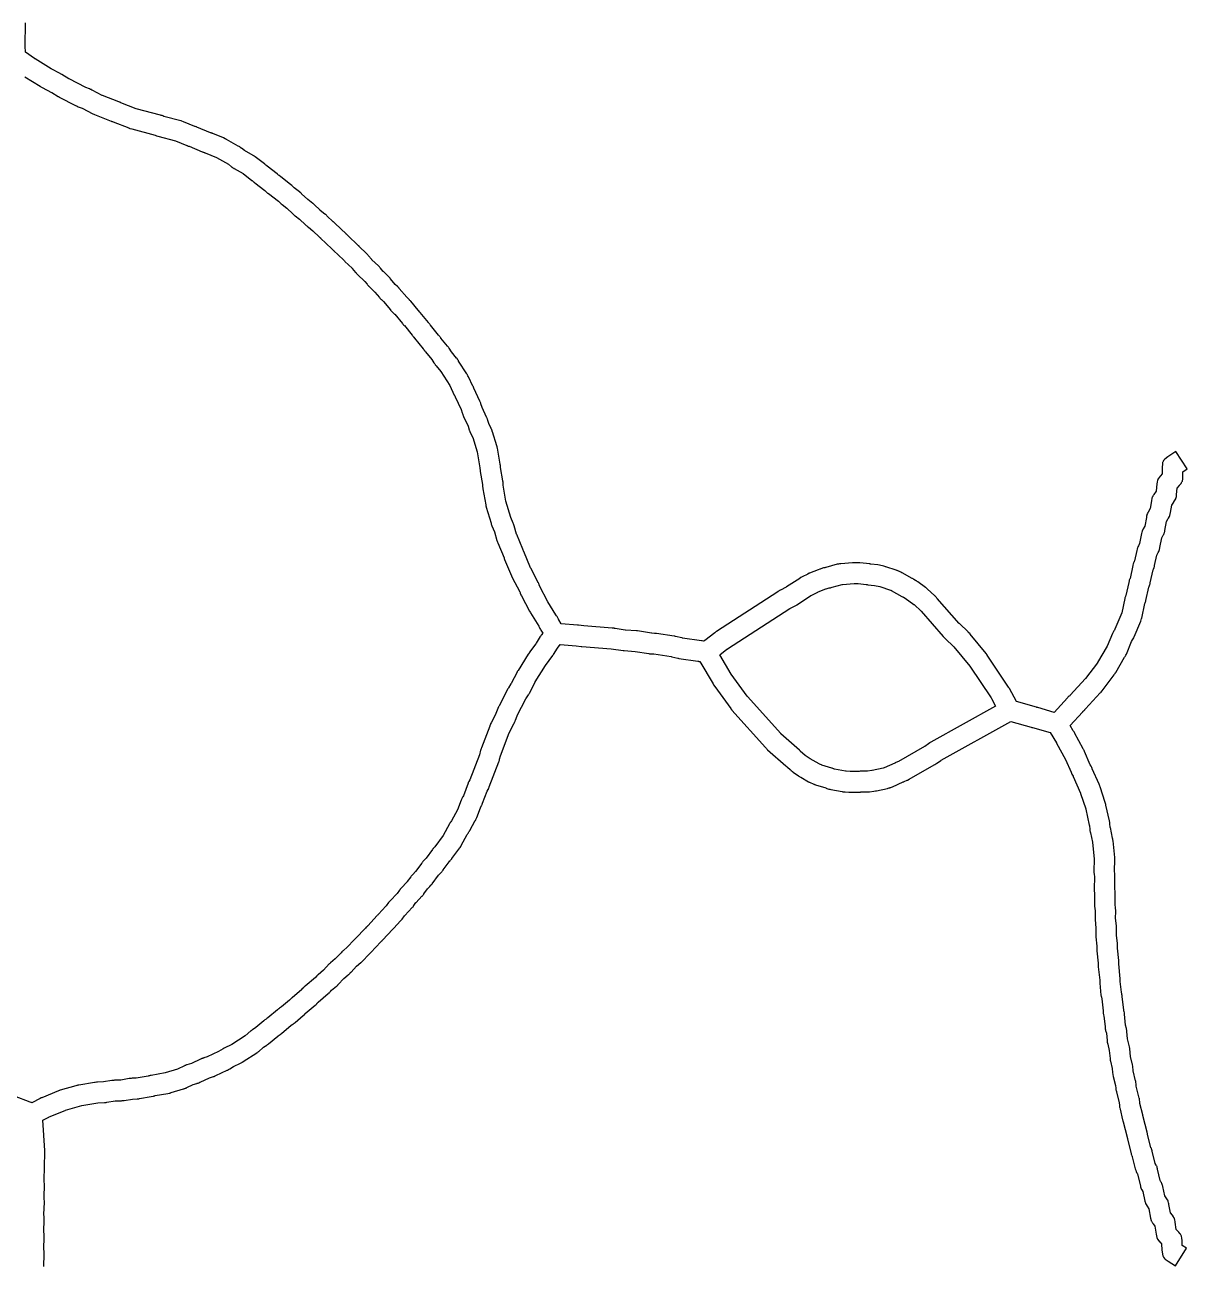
# Model space of a CAD drawing. Extents: x -90 to 105, y 288 to 664.
# Drawn here: x 9 to 104.6, y 390.1 to 492.2 of the extents above; entities that cross this region are included whole.
import ezdxf

# ---------------------------------------------------------------- set-up
doc = ezdxf.new("R2010")
doc.units = 0
doc.layers.get('0').update_dxf_attribs({"linetype": 'CONTINUOUS'})

msp = doc.modelspace()

# ---------------------------------------------------------------- linework, layer by layer
at = {"color": 7}
for points in [[(10.536744, 390.038073), (10.57016, 391.057219), (10.57016, 391.06834), (10.57016, 391.112907), (10.57016, 391.157474), (10.559011, 391.279998), (10.542302, 391.458209), (10.575717, 392.488495), (10.575717, 392.499616), (10.575717, 392.538594), (10.575717, 392.583161), (10.564568, 392.705685), (10.547859, 392.883896), (10.581274, 393.914183), (10.581274, 393.925303), (10.581274, 393.964282), (10.581274, 394.008849), (10.570125, 394.136933), (10.553416, 394.309584), (10.586832, 395.33987), (10.586832, 395.350991), (10.586832, 395.389969), (10.586832, 395.434536), (10.575683, 395.56262), (10.558974, 395.735271), (10.592389, 396.765558), (10.592389, 396.776678), (10.592389, 396.821245), (10.592389, 396.860224), (10.58124, 396.988308), (10.570091, 397.088562), (10.570091, 397.116506), (10.63135, 399.422115), (10.63135, 399.438938), (10.63135, 399.500186), (10.63135, 399.52813), (10.63135, 399.583817), (10.63135, 399.58952), (10.63135, 399.595223), (10.453139, 402.073474), (10.954358, 402.340791), (10.976628, 402.346494), (12.290936, 402.892266), (12.318794, 402.897968), (13.660948, 403.287806), (14.991963, 403.504996), (15.532166, 403.532939), (15.615703, 403.538642), (15.671394, 403.544345), (15.738221, 403.555465), (16.423221, 403.66684), (16.924441, 403.689081), (16.99684, 403.694784), (17.069239, 403.700487), (17.080388, 403.700487), (17.102658, 403.706189), (17.136073, 403.711892), (17.163931, 403.717595), (17.843427, 403.826803), (18.222126, 403.843626), (18.305663, 403.849329), (18.366922, 403.855031), (18.411475, 403.860734), (18.428184, 403.866437), (19.374932, 404.027939), (19.542006, 404.061357), (19.564275, 404.06706), (19.619965, 404.083883), (19.664518, 404.100706), (19.703502, 404.111827), (20.756063, 404.290038), (20.873015, 404.306861), (20.923137, 404.317982), (20.950995, 404.323684), (20.98441, 404.334805), (21.034532, 404.351628), (22.031401, 404.663498), (22.059259, 404.6692), (22.114949, 404.686024), (22.142807, 404.697144), (22.192929, 404.713967), (22.220787, 404.725087), (22.248645, 404.736208), (22.298767, 404.758449), (22.309915, 404.764151), (22.83898, 405.014759), (23.123003, 405.109425), (23.16749, 405.118835), (23.234318, 405.141075), (23.28444, 405.157899), (23.312298, 405.169019), (23.362419, 405.19126), (23.390277, 405.20238), (23.395838, 405.208083), (24.181081, 405.575643), (24.49852, 405.670309), (24.548642, 405.687132), (24.598763, 405.703955), (24.626621, 405.715075), (24.654479, 405.731899), (24.704601, 405.754139), (24.710161, 405.759842), (25.640201, 406.194233), (25.673617, 406.205353), (25.701475, 406.222176), (25.746027, 406.244417), (25.773885, 406.26124), (25.801743, 406.278064), (25.846296, 406.306007), (25.857445, 406.31171), (26.163746, 406.51219), (26.737363, 406.779507), (26.793054, 406.807451), (26.837606, 406.829692), (26.865464, 406.846515), (26.887734, 406.863338), (26.937855, 406.891281), (26.960125, 406.908105), (28.062807, 407.62095), (28.090665, 407.637773), (28.135218, 407.671191), (28.163076, 407.688014), (28.179785, 407.704837), (28.207643, 407.727078), (28.224352, 407.743901), (28.603052, 408.072477), (28.625293, 408.0893), (28.89817, 408.267512), (28.926113, 408.284335), (28.954057, 408.306576), (28.998624, 408.334519), (29.026567, 408.35676), (29.043391, 408.36788), (29.789651, 408.997189), (29.934444, 409.097443), (29.967862, 409.119684), (30.006841, 409.141925), (30.040259, 409.169868), (30.051379, 409.180989), (30.068203, 409.197812), (30.101621, 409.225755), (30.898003, 409.899616), (31.048356, 409.994282), (31.054059, 409.999985), (31.087477, 410.022226), (31.120895, 410.044467), (31.154313, 410.07241), (31.171137, 410.08353), (31.221264, 410.128098), (31.889556, 410.690578), (31.984222, 410.774123), (31.995342, 410.790947), (32.028761, 410.829925), (32.039881, 410.841045), (32.051001, 410.852166), (32.062122, 410.863286), (32.886348, 411.564994), (32.942035, 411.609561), (32.969979, 411.631802), (33.003397, 411.66522), (33.0091, 411.67634), (33.059227, 411.726468), (33.070347, 411.737588), (33.109326, 411.787715), (33.131566, 411.804538), (33.944655, 412.500677), (34.011491, 412.556365), (34.039435, 412.578606), (34.072853, 412.612024), (34.083973, 412.623144), (34.1341, 412.673271), (34.145221, 412.684392), (34.223178, 412.773497), (34.629722, 413.11878), (34.635424, 413.11878), (34.674403, 413.152198), (34.702346, 413.174439), (34.735765, 413.207857), (34.741467, 413.218977), (34.791595, 413.269104), (34.797297, 413.280225), (35.20941, 413.720184), (35.231651, 413.737007), (35.593642, 414.054449), (35.621586, 414.071272), (35.660564, 414.10469), (35.74411, 414.182647), (35.760933, 414.193767), (35.766636, 414.204888), (35.816763, 414.255015), (35.822466, 414.266135), (36.279131, 414.750648), (36.629985, 415.05138), (36.635688, 415.05138), (36.674666, 415.084798), (36.70261, 415.107039), (36.736028, 415.140457), (36.741731, 415.14616), (36.791858, 415.201847), (37.259661, 415.703066), (37.281902, 415.725307), (37.287605, 415.731009), (37.293308, 415.731009), (37.326726, 415.764428), (37.354669, 415.786668), (37.393648, 415.820087), (37.39935, 415.831207), (37.432769, 415.864625), (37.449592, 415.886866), (38.27382, 416.766782), (38.284941, 416.777902), (38.312884, 416.794726), (38.340828, 416.822669), (38.374246, 416.856087), (38.379949, 416.86179), (38.430076, 416.917477), (39.232027, 417.76955), (39.265445, 417.802968), (39.287686, 417.830912), (39.321104, 417.86433), (39.326807, 417.87545), (39.337927, 417.886571), (39.905976, 418.49917), (39.928217, 418.515993), (40.017323, 418.616247), (40.023026, 418.627368), (40.034146, 418.638488), (40.229066, 418.916954), (40.251307, 418.939195), (40.852772, 419.585212), (40.869595, 419.596333), (40.897538, 419.629751), (40.925482, 419.657694), (40.953425, 419.691112), (40.964546, 419.707936), (40.970249, 419.719056), (41.003667, 419.763623), (41.170729, 419.991962), (41.187552, 420.008785), (41.655358, 420.515572), (41.672182, 420.526692), (41.700125, 420.560111), (41.728069, 420.588054), (41.756012, 420.621472), (41.761715, 420.632593), (41.806282, 420.68828), (41.811985, 420.705103), (42.129426, 421.133923), (42.313198, 421.328843), (42.402303, 421.417949), (42.430247, 421.451367), (42.45819, 421.484785), (42.469311, 421.495905), (42.508289, 421.551593), (43.020648, 422.247729), (43.271256, 422.509486), (43.299199, 422.537429), (43.327143, 422.570847), (43.355086, 422.604266), (43.366207, 422.621089), (43.405185, 422.671216), (43.410888, 422.682336), (43.906538, 423.356197), (43.967814, 423.423034), (43.990055, 423.445275), (44.012295, 423.473218), (44.045714, 423.506636), (44.067954, 423.53458), (44.079075, 423.551403), (44.118053, 423.60153), (44.123756, 423.612651), (44.775342, 424.498138), (44.797583, 424.525996), (44.825526, 424.570549), (44.84235, 424.598407), (44.85347, 424.620676), (44.898037, 424.704213), (45.393687, 425.611977), (45.41051, 425.634246), (45.432751, 425.67323), (45.466169, 425.712214), (45.48841, 425.740072), (45.505233, 425.76793), (45.533176, 425.806914), (45.549999, 425.834772), (45.583418, 425.890463), (45.594538, 425.912732), (45.594538, 425.918292), (46.045635, 426.748088), (46.056755, 426.764798), (46.084414, 426.81606), (46.095534, 426.843918), (46.123478, 426.88847), (46.145719, 426.944161), (46.167959, 426.999851), (46.173662, 427.011), (46.474394, 427.807382), (46.5635, 427.974455), (46.569203, 427.985604), (46.580323, 428.007874), (46.608267, 428.057995), (46.619387, 428.085853), (46.630507, 428.113711), (46.652748, 428.163833), (46.658451, 428.191691), (47.026014, 429.155145), (47.109559, 429.299941), (47.126382, 429.327799), (47.148623, 429.377921), (47.159744, 429.405779), (47.170864, 429.433637), (47.193105, 429.483758), (47.198808, 429.511616), (47.99519, 431.577754), (48.000892, 431.594463), (48.012013, 431.627878), (48.028836, 431.672431), (48.039956, 431.705846), (48.045659, 431.728116), (48.056779, 431.789375), (48.129176, 432.078968), (48.842021, 433.961325), (49.259706, 434.774414), (49.270826, 434.791123), (49.293067, 434.841245), (49.30989, 434.869103), (49.332131, 434.919224), (49.332131, 434.924784), (49.343251, 434.9582), (49.360074, 435.002752), (49.493719, 435.353606), (49.504839, 435.381464), (50.212115, 436.757032), (50.223236, 436.779302), (50.423716, 437.096741), (50.429419, 437.107889), (50.462837, 437.158011), (50.473958, 437.16916), (50.501901, 437.219282), (50.507604, 437.23043), (50.975407, 438.143763), (50.986528, 438.160472), (51.827462, 439.513764), (51.833165, 439.519324), (52.440199, 440.343552), (52.473617, 440.393673), (52.484737, 440.410382), (52.484737, 440.415943), (52.824453, 440.950576), (53.041643, 441.24017), (54.350384, 441.139927), (54.361504, 441.139927), (54.756911, 441.078668), (54.818159, 441.073108), (57.22958, 440.889328), (57.2407, 440.889328), (58.215294, 440.738963), (58.220997, 440.738963), (58.232117, 440.738963), (58.276684, 440.733403), (58.298925, 440.733403), (59.20669, 440.661003), (59.217811, 440.661003), (60.331631, 440.488361), (60.337334, 440.488361), (60.348455, 440.488361), (60.393022, 440.482801), (60.498836, 440.47724), (60.721615, 440.460531), (60.738438, 440.460531), (62.164128, 440.243336), (62.225376, 440.232187), (62.730376, 440.109503), (62.736079, 440.109503), (62.752902, 440.103943), (62.797469, 440.098383), (62.814292, 440.098383), (64.373641, 439.858912), (64.379344, 439.858912), (64.412762, 439.853352), (64.429585, 439.853352), (64.457529, 439.847792), (64.463232, 439.847792), (64.474352, 439.847792), (64.518919, 439.842232), (64.530039, 439.836672), (65.627154, 437.993299), (65.660572, 437.93204), (65.671692, 437.915331), (65.760798, 437.79281), (67.080677, 435.966144), (67.086379, 435.954995), (67.119797, 435.910442), (67.164365, 435.849183), (67.170067, 435.843623), (67.17577, 435.838063), (69.943614, 432.75278), (69.960437, 432.73051), (69.992487, 432.697027), (70.014727, 432.669169), (70.048146, 432.635754), (70.059266, 432.624605), (70.114953, 432.580052), (71.607472, 431.249036), (71.635415, 431.226767), (71.652238, 431.210058), (71.663359, 431.204498), (71.680182, 431.187789), (71.71916, 431.159931), (71.724863, 431.15437), (71.735983, 431.14881), (71.975442, 430.937184), (72.02557, 430.887062), (72.03669, 430.875913), (72.075668, 430.842498), (72.097909, 430.820229), (72.142476, 430.786813), (72.148179, 430.781253), (72.181597, 430.753395), (72.209541, 430.736686), (72.215243, 430.736686), (72.644062, 430.430385), (72.68863, 430.39697), (72.738757, 430.369112), (72.760998, 430.352403), (72.7667, 430.352403), (72.839097, 430.30785), (73.485111, 429.940289), (73.490814, 429.940289), (73.513055, 429.92914), (73.540999, 429.912431), (73.618955, 429.873447), (73.852854, 429.773204), (73.902981, 429.750935), (73.914102, 429.745374), (73.95308, 429.734225), (73.981024, 429.723077), (73.986726, 429.723077), (74.064683, 429.700807), (74.894481, 429.439059), (74.905601, 429.433499), (74.922424, 429.42235), (74.939247, 429.41679), (74.994935, 429.394521), (75.072891, 429.366663), (75.156437, 429.344393), (75.167557, 429.344393), (75.189798, 429.338833), (75.223216, 429.327684), (75.306762, 429.305415), (76.257729, 429.132801), (76.313416, 429.121652), (76.463769, 429.110503), (76.48601, 429.110503), (76.792311, 429.082645), (76.875857, 429.077085), (77.02065, 429.077085), (77.026352, 429.077085), (77.594402, 429.088234), (77.655649, 429.088234), (77.728046, 429.093794), (77.739166, 429.093794), (77.744869, 429.093794), (77.76711, 429.099354), (77.800528, 429.099354), (78.346299, 429.110503), (78.407547, 429.110503), (78.491092, 429.116063), (78.853084, 429.160616), (78.992317, 429.182885), (79.02026, 429.188446), (79.081508, 429.205155), (79.966996, 429.394503), (80.039392, 429.411212), (80.045095, 429.411212), (80.106343, 429.427922), (80.16759, 429.450191), (80.184413, 429.455751), (80.22898, 429.4669), (80.251221, 429.478049), (80.306909, 429.500318), (80.384865, 429.533733), (80.390568, 429.533733), (81.270487, 429.923571), (81.27619, 429.923571), (81.326317, 429.94584), (81.354261, 429.956989), (81.398828, 429.984847), (81.415651, 429.990407), (81.549295, 430.051666), (81.604983, 430.073936), (81.627223, 430.085084), (81.749747, 430.151912), (81.760868, 430.157472), (83.810298, 431.321415), (83.865985, 431.349273), (83.882808, 431.360422), (83.899631, 431.371571), (83.949759, 431.404986), (84.022155, 431.455108), (84.36744, 431.694578), (84.400858, 431.716847), (90.131467, 434.907943), (91.807768, 434.423431), (91.81347, 434.423431), (91.869158, 434.412283), (91.891399, 434.406722), (91.913639, 434.401162), (91.919342, 434.401162), (93.361742, 433.98348), (93.896375, 433.136976), (93.902078, 433.125827), (94.626061, 431.778104), (94.631764, 431.766955), (95.088429, 430.719964), (95.116373, 430.653136), (95.122076, 430.641987), (95.133196, 430.614129), (95.144316, 430.59186), (95.150019, 430.5863), (95.155722, 430.575151), (95.250388, 430.402508), (95.261508, 430.37465), (95.862973, 428.999082), (95.874093, 428.976813), (96.291775, 427.707057), (96.297478, 427.679199), (96.587072, 426.37046), (96.592775, 426.342602), (96.631753, 426.002887), (96.642874, 425.913781), (96.653994, 425.835813), (96.653994, 425.830253), (96.676235, 425.746716), (96.843297, 424.955903), (96.843297, 424.933634), (96.98253, 423.585913), (96.97141, 422.566767), (96.97141, 422.561064), (96.97141, 422.510937), (96.97141, 422.477519), (96.98253, 422.343874), (96.98253, 422.338172), (97.004771, 422.115393), (97.004771, 422.104273), (96.987948, 421.14082), (96.987948, 421.135117), (96.987948, 421.090578), (96.987948, 421.0516), (96.993651, 421.001473), (96.993651, 420.990352), (97.021594, 420.734184), (97.010474, 419.937802), (97.010474, 419.932099), (97.010474, 419.881972), (97.010474, 419.848554), (97.016177, 419.798427), (97.016177, 419.787306), (97.027297, 419.703761), (97.066275, 419.308357), (97.060573, 418.801567), (97.060573, 418.617795), (97.060573, 418.606675), (97.138529, 417.882692), (97.127409, 417.331349), (97.127409, 417.325647), (97.127409, 417.28108), (97.127409, 417.242101), (97.133112, 417.191974), (97.133112, 417.180854), (97.211069, 416.417887), (97.211069, 416.401064), (97.205366, 416.239561), (97.205366, 416.233859), (97.205366, 416.18932), (97.205366, 416.150342), (97.216486, 416.022258), (97.216486, 416.016555), (97.322301, 414.997409), (97.322301, 414.980586), (97.316598, 414.952642), (97.316598, 414.935819), (97.316598, 414.891252), (97.316598, 414.852273), (97.327718, 414.724189), (97.327718, 414.718487), (97.444682, 413.604669), (97.444682, 413.548981), (97.444682, 413.381919), (97.444682, 413.365096), (97.544937, 412.384934), (97.550639, 412.368111), (97.56176, 412.306834), (97.56176, 412.301132), (97.567463, 412.284309), (97.584286, 412.200763), (97.612229, 412.072679), (97.718044, 411.086948), (97.718044, 411.042381), (97.723747, 410.997814), (97.72945, 410.964396), (97.74057, 410.897559), (97.768513, 410.769475), (97.796457, 410.635831), (97.885563, 409.783759), (97.885563, 409.761518), (97.891265, 409.70027), (97.896968, 409.666852), (97.908089, 409.594456), (97.908089, 409.583335), (97.913791, 409.555392), (97.930614, 409.477435), (97.991862, 409.237976), (98.05311, 408.647649), (98.05311, 408.630826), (98.058813, 408.563989), (98.064515, 408.536046), (98.070218, 408.480358), (98.075921, 408.452415), (98.081624, 408.424471), (98.103864, 408.340926), (98.231948, 407.811864), (98.293196, 407.165846), (98.293196, 407.137903), (98.298899, 407.109959), (98.304602, 407.048683), (98.310304, 407.026442), (98.316007, 406.993024), (98.32171, 406.965081), (98.33283, 406.931662), (98.472063, 406.341335), (98.505481, 406.001622), (98.522304, 405.856829), (98.533425, 405.81785), (98.555666, 405.717596), (98.566786, 405.689652), (98.744997, 404.943392), (98.767238, 404.715053), (98.784061, 404.57582), (98.795182, 404.531253), (98.817422, 404.442148), (98.828543, 404.408729), (99.045732, 403.517673), (99.062556, 403.328313), (99.062556, 403.306072), (99.073676, 403.166839), (99.073676, 403.161136), (99.073676, 403.155433), (99.090499, 403.099746), (99.118443, 402.993931), (99.335632, 402.125153), (99.335632, 402.108329), (99.352455, 402.058202), (99.358158, 402.030259), (99.358158, 402.024556), (99.358158, 402.018853), (99.380399, 401.940896), (99.69784, 400.676708), (99.69784, 400.665588), (99.703543, 400.654467), (99.714663, 400.60434), (99.720366, 400.59322), (99.720366, 400.582099), (99.731487, 400.554156), (99.742607, 400.515178), (100.032199, 399.345667), (100.043319, 399.295539), (100.060142, 399.239852), (100.099121, 399.134037), (100.104824, 399.128334), (100.127064, 399.083767), (100.127064, 399.078065), (100.372112, 398.086762), (100.388935, 398.019926), (100.405758, 397.964238), (100.411461, 397.941997), (100.433702, 397.88631), (100.444822, 397.858366), (100.483801, 397.78597), (100.528368, 397.713573), (100.556311, 397.652326), (100.79021, 396.677732), (100.807033, 396.599776), (100.807033, 396.594073), (100.829274, 396.516116), (100.890522, 396.382472), (100.912762, 396.343493), (100.985159, 396.22097), (101.16893, 395.407881), (101.185754, 395.346634), (101.207994, 395.268677), (101.224817, 395.22411), (101.258236, 395.146153), (101.341781, 395.018069), (101.486574, 394.77861), (101.631367, 394.026781), (101.63707, 393.998837), (101.64819, 393.95427), (101.659311, 393.887434), (101.670431, 393.848455), (101.681552, 393.826215), (101.692672, 393.792797), (101.709495, 393.759378), (101.731736, 393.714811), (101.753977, 393.681393), (101.826373, 393.575578), (101.848614, 393.547635), (101.987847, 393.347154), (102.088101, 392.706706), (102.143789, 392.42824), (102.143789, 392.422537), (102.177207, 392.35014), (102.199448, 392.305602), (102.216271, 392.277658), (102.221974, 392.271956), (102.377916, 392.077035), (102.389036, 392.071332), (102.528269, 391.90983), (102.55051, 391.380765), (102.628467, 390.924096), (102.667445, 390.8517), (102.684268, 390.818282), (102.773374, 390.712467), (102.829061, 390.651219), (102.834764, 390.651219), (103.074223, 390.489717), (103.686825, 390.099879), (104.600159, 391.536707), (104.238168, 391.765046), (104.227048, 392.177161), (104.215927, 392.360933), (104.176949, 392.527995), (104.171246, 392.544818), (104.143303, 392.606066), (104.121062, 392.645044), (104.104239, 392.684023), (104.093118, 392.695143), (104.042991, 392.76754), (103.948325, 392.878915), (103.931502, 392.890035), (103.747731, 393.096104), (103.658625, 393.686429), (103.658625, 393.708669), (103.625207, 393.88132), (103.608384, 393.937008), (103.602681, 393.964951), (103.569263, 394.037348), (103.569263, 394.043051), (103.496866, 394.160014), (103.480043, 394.187958), (103.424355, 394.260355), (103.279562, 394.466424), (103.140329, 395.151422), (103.140329, 395.168246), (103.123506, 395.251791), (103.117803, 395.262911), (103.073236, 395.413265), (103.067534, 395.430088), (103.03959, 395.491336), (103.033887, 395.508159), (103.011647, 395.541577), (102.989406, 395.580555), (102.978285, 395.597378), (102.816783, 395.859135), (102.633012, 396.633242), (102.633012, 396.644363), (102.616189, 396.711199), (102.593948, 396.794744), (102.571707, 396.861581), (102.566004, 396.872701), (102.560302, 396.883822), (102.532358, 396.939509), (102.526655, 396.950629), (102.482088, 397.023026), (102.431961, 397.117692), (102.209183, 398.042161), (102.192359, 398.120118), (102.192359, 398.12582), (102.186657, 398.148061), (102.169833, 398.209309), (102.164131, 398.231549), (102.136187, 398.287237), (102.113946, 398.337364), (102.091706, 398.381931), (102.086003, 398.393052), (102.019167, 398.515575), (101.768559, 399.529153), (101.757438, 399.57928), (101.746318, 399.612698), (101.729495, 399.662826), (101.718374, 399.696244), (101.701551, 399.740811), (101.695848, 399.746514), (101.667905, 399.802201), (101.667905, 399.807904), (101.662202, 399.813607), (101.383736, 400.932996), (101.383736, 400.944116), (101.378034, 400.955237), (101.344615, 401.088881), (101.338913, 401.105704), (101.027046, 402.353183), (101.015925, 402.408871), (101.010223, 402.431111), (101.010223, 402.436814), (101.00452, 402.442517), (101.00452, 402.45934), (100.993399, 402.487284), (100.987697, 402.515227), (100.981994, 402.52093), (100.753655, 403.450971), (100.736832, 403.629182), (100.731129, 403.718287), (100.720009, 403.796244), (100.720009, 403.807365), (100.708889, 403.857492), (100.703186, 403.885435), (100.697483, 403.902259), (100.458024, 404.871283), (100.441201, 405.043934), (100.441201, 405.055055), (100.424378, 405.205408), (100.424378, 405.238826), (100.413257, 405.283393), (100.402137, 405.322372), (100.196068, 406.146597), (100.16265, 406.519726), (100.151529, 406.64781), (100.145826, 406.670051), (100.134706, 406.703469), (100.123586, 406.742448), (100.123586, 406.74815), (99.984353, 407.321766), (99.923105, 407.956645), (99.923105, 407.984589), (99.917402, 408.012532), (99.9117, 408.06822), (99.905997, 408.096163), (99.900294, 408.129582), (99.744352, 408.775596), (99.683104, 409.382629), (99.683104, 409.410573), (99.677402, 409.438517), (99.671699, 409.494204), (99.660578, 409.549891), (99.649458, 409.605579), (99.643755, 409.62782), (99.576919, 409.900697), (99.487813, 410.814031), (99.487813, 410.830854), (99.482111, 410.869833), (99.476408, 410.9144), (99.448464, 411.036924), (99.442762, 411.059164), (99.420521, 411.137121), (99.420521, 411.153944), (99.303557, 412.24549), (99.303557, 412.25661), (99.297854, 412.295589), (99.292152, 412.340156), (99.286449, 412.379134), (99.280746, 412.395957), (99.258505, 412.485063), (99.230562, 412.613147), (99.141456, 413.487497), (99.141456, 413.576603), (99.141456, 413.62117), (99.141456, 413.704715), (99.141456, 413.721538), (99.013372, 414.946743), (99.019075, 414.99131), (99.019075, 415.00243), (99.019075, 415.046997), (99.019075, 415.085975), (99.007954, 415.214059), (99.007954, 415.219762), (98.90214, 416.250046), (98.90214, 416.266869), (98.907842, 416.411662), (98.907842, 416.428485), (98.907842, 416.473052), (98.907842, 416.512031), (98.896722, 416.645675), (98.896722, 416.656795), (98.829886, 417.291672), (98.835589, 417.848584), (98.835589, 417.854287), (98.835589, 417.898854), (98.835589, 417.937832), (98.824468, 418.071477), (98.818765, 418.0883), (98.757518, 418.717608), (98.76322, 419.27452), (98.76322, 419.280223), (98.76322, 419.32479), (98.76322, 419.363768), (98.7521, 419.497412), (98.7521, 419.508533), (98.713122, 419.89837), (98.718824, 420.700321), (98.718824, 420.706024), (98.718824, 420.750591), (98.718824, 420.78957), (98.718824, 420.839697), (98.718824, 420.8454), (98.707704, 420.923356), (98.690881, 421.107128), (98.702001, 422.126274), (98.702001, 422.131977), (98.702001, 422.176544), (98.702001, 422.215522), (98.690881, 422.349166), (98.690881, 422.354869), (98.66864, 422.577648), (98.66864, 422.588768), (98.685463, 423.552224), (98.685463, 423.557927), (98.685463, 423.602494), (98.685463, 423.641472), (98.679761, 423.691599), (98.679761, 423.697302), (98.540528, 425.067301), (98.540528, 425.072861), (98.534825, 425.122983), (98.523704, 425.212088), (98.523704, 425.217648), (98.506881, 425.290048), (98.32311, 426.169966), (98.317407, 426.186675), (98.283989, 426.504114), (98.278286, 426.559804), (98.272583, 426.593219), (98.24464, 426.726878), (98.24464, 426.732438), (97.960528, 428.01898), (97.949408, 428.074671), (97.899281, 428.236176), (97.476016, 429.522638), (97.459193, 429.583897), (97.45349, 429.600606), (97.431249, 429.656297), (97.431249, 429.661857), (97.39247, 429.739834), (96.835562, 431.015158), (96.818738, 431.054142), (96.807618, 431.082), (96.801915, 431.098709), (96.796213, 431.109858), (96.729376, 431.232379), (96.673689, 431.332622), (96.673689, 431.338182), (96.189544, 432.440848), (96.161601, 432.507679), (96.155898, 432.518828), (96.127954, 432.56895), (96.122252, 432.585659), (96.077685, 432.658058), (95.37598, 433.972366), (95.364859, 433.994636), (95.364859, 434.000196), (95.331441, 434.050317), (95.320321, 434.072587), (95.270194, 434.139415), (95.002877, 434.568235), (96.016454, 435.676487), (96.044398, 435.704345), (96.066638, 435.726614), (96.088879, 435.748884), (96.116823, 435.771153), (96.133646, 435.782302), (96.172624, 435.821286), (96.183745, 435.826846), (96.222723, 435.871399), (96.233843, 435.882548), (96.289531, 435.943807), (97.492457, 437.252546), (97.537024, 437.297099), (97.553847, 437.313808), (97.55955, 437.324957), (97.615237, 437.397356), (97.637478, 437.430771), (98.634347, 438.74508), (98.667765, 438.784064), (98.690006, 438.817479), (98.712246, 438.856463), (98.717949, 438.867612), (98.756927, 438.928871), (98.76263, 438.94558), (99.49775, 440.193059), (99.514574, 440.220917), (99.542517, 440.259902), (99.55934, 440.293317), (99.587284, 440.33787), (99.598404, 440.365728), (99.609525, 440.393586), (99.631765, 440.443707), (99.637468, 440.454856), (100.06564, 441.473934), (100.154746, 441.624298), (100.210433, 441.713404), (100.243851, 441.774663), (100.249554, 441.785812), (100.266377, 441.824796), (100.2832, 441.86378), (100.288903, 441.874929), (100.817469, 443.172509), (100.895426, 443.389704), (100.901129, 443.411974), (100.901129, 443.417534), (101.168446, 444.620461), (101.185269, 444.665013), (101.190972, 444.676162), (101.218915, 444.748562), (101.218915, 444.759711), (101.235738, 444.815401), (101.241441, 444.82655), (101.247144, 444.865534), (101.486603, 445.968216), (101.514546, 446.029475), (101.536787, 446.079597), (101.547907, 446.107455), (101.575851, 446.185423), (101.592674, 446.241113), (101.592674, 446.246674), (101.603794, 446.307933), (101.609497, 446.324642), (101.837836, 447.382771), (101.843539, 447.39392), (101.865779, 447.427335), (101.8769, 447.455193), (101.893723, 447.494178), (101.927141, 447.566577), (101.927141, 447.572137), (101.938261, 447.61669), (101.949382, 447.650105), (101.955085, 447.672375), (101.966205, 447.733634), (102.149976, 448.580137), (102.261351, 448.814039), (102.305918, 448.897576), (102.333862, 448.969975), (102.339565, 448.975535), (102.361806, 449.047935), (102.389749, 449.1983), (102.395452, 449.226158), (102.556954, 450.011401), (102.679478, 450.239734), (102.690598, 450.25644), (102.712839, 450.300993), (102.729662, 450.32884), (102.751903, 450.378962), (102.763023, 450.406808), (102.779846, 450.45693), (102.785549, 450.490345), (102.802372, 450.540467), (102.802372, 450.546036), (102.802372, 450.56271), (102.813493, 450.623971), (102.952726, 451.375799), (103.091959, 451.604133), (103.108782, 451.62641), (103.186738, 451.771207), (103.192441, 451.776776), (103.220385, 451.854743), (103.270512, 452.094215), (103.270512, 452.099784), (103.370767, 452.706816), (103.537829, 452.962995), (103.554652, 452.979701), (103.705005, 453.224741), (103.716126, 453.247019), (103.738367, 453.330556), (103.75519, 453.414092), (103.772013, 453.558889), (103.772013, 453.586736), (103.82214, 454.115801), (104.005912, 454.327427), (104.022735, 454.344133), (104.145259, 454.494499), (104.189797, 454.566897), (104.217741, 454.617019), (104.251159, 454.694986), (104.290137, 454.86206), (104.290137, 455.123808), (104.290137, 455.140514), (104.284435, 455.452384), (104.646426, 455.697424), (103.710817, 457.117545), (103.064799, 456.688725), (103.053679, 456.683164), (102.81422, 456.504953), (102.758532, 456.443694), (102.730589, 456.410279), (102.708348, 456.376863), (102.663781, 456.304464), (102.635837, 456.243205), (102.624717, 456.226496), (102.613597, 456.187512), (102.574618, 455.736414), (102.574618, 455.725266), (102.585739, 455.285306), (102.446506, 455.118233), (102.418562, 455.090387), (102.25706, 454.878761), (102.240237, 454.850914), (102.223414, 454.806361), (102.201173, 454.75624), (102.162195, 454.605874), (102.145371, 454.449939), (102.089684, 453.848476), (101.911473, 453.586728), (101.900352, 453.57559), (101.861374, 453.519899), (101.850254, 453.497622), (101.816835, 453.4475), (101.805715, 453.425222), (101.772297, 453.358393), (101.766594, 453.347255), (101.749771, 453.291564), (101.705204, 453.063231), (101.599389, 452.422784), (101.465745, 452.188882), (101.448922, 452.161035), (101.415504, 452.116482), (101.409801, 452.099776), (101.370822, 452.021808), (101.337404, 451.94941), (101.326284, 451.899288), (101.320581, 451.87701), (101.314878, 451.860304), (101.309176, 451.82132), (101.286935, 451.693231), (101.147702, 450.980386), (101.030738, 450.763191), (100.99732, 450.701931), (100.941633, 450.573841), (100.930512, 450.529288), (100.919392, 450.495874), (100.913689, 450.473596), (100.896866, 450.378921), (100.729803, 449.549124), (100.629549, 449.348638), (100.584982, 449.265101), (100.579279, 449.248392), (100.551336, 449.192702), (100.545633, 449.170433), (100.523392, 449.109173), (100.517689, 449.092464), (100.489746, 448.964375), (100.311534, 448.129009), (100.278116, 448.062182), (100.272414, 448.051033), (100.25559, 448.012049), (100.238767, 447.973065), (100.227647, 447.93408), (100.205406, 447.87839), (100.183165, 447.772578), (100.177463, 447.739163), (99.943564, 446.681033), (99.937861, 446.669885), (99.926741, 446.642027), (99.926741, 446.636466), (99.876613, 446.525083), (99.865493, 446.486099), (99.832075, 446.346872), (99.598176, 445.277604), (99.592473, 445.266455), (99.57565, 445.221902), (99.558827, 445.182918), (99.542004, 445.132796), (99.525181, 445.077106), (99.51406, 445.038122), (99.257892, 443.851903), (98.700981, 442.50418), (98.650853, 442.409506), (98.617435, 442.364953), (98.600612, 442.337095), (98.589492, 442.314826), (98.561548, 442.264704), (98.533604, 442.209014), (98.505661, 442.142186), (98.065701, 441.111902), (97.263751, 439.747471), (97.25263, 439.730762), (96.283606, 438.449869), (95.01942, 437.068731), (94.974853, 437.024178), (94.924726, 436.979625), (94.863478, 436.929504), (94.857776, 436.923944), (94.818797, 436.879391), (94.801974, 436.857122), (93.688153, 435.654195), (92.340431, 436.044032), (92.284744, 436.060741), (92.267921, 436.066302), (92.262218, 436.066302), (92.245395, 436.071862), (90.602512, 436.550805), (90.017753, 437.603365), (90.00093, 437.63678), (89.984107, 437.664638), (89.978404, 437.675787), (89.950461, 437.725909), (89.93934, 437.737058), (88.196212, 440.354536), (88.185091, 440.376805), (88.101546, 440.493758), (86.781667, 442.097659), (86.775965, 442.10322), (86.686859, 442.203463), (86.675738, 442.209023), (86.625611, 442.259144), (86.614491, 442.270293), (85.89783, 442.960885), (85.88671, 442.972034), (84.076751, 445.032602), (84.048807, 445.066017), (84.026566, 445.099433), (83.993148, 445.132848), (83.970907, 445.160706), (83.937489, 445.19969), (83.926369, 445.20525), (83.876241, 445.255372), (83.859418, 445.266521), (83.274783, 445.795558), (83.26908, 445.806707), (83.230101, 445.840123), (83.163265, 445.890244), (83.096429, 445.940366), (82.472689, 446.397032), (82.428122, 446.430448), (82.400179, 446.447157), (82.355612, 446.475015), (82.349909, 446.475015), (82.283072, 446.513999), (82.143839, 446.597536), (82.132719, 446.603096), (82.082592, 446.630954), (82.026904, 446.658812), (82.010081, 446.669961), (82.004378, 446.669961), (81.998676, 446.675521), (81.17445, 447.143325), (81.168747, 447.148885), (81.11862, 447.176743), (81.096379, 447.193453), (81.085259, 447.199013), (80.973884, 447.249134), (80.968181, 447.249134), (80.918054, 447.271404), (80.884636, 447.288113), (80.784381, 447.332665), (80.778678, 447.332665), (80.750735, 447.338226), (80.700607, 447.354935), (79.838661, 447.63893), (79.81642, 447.644491), (79.760732, 447.6612), (79.677187, 447.677909), (79.326333, 447.755877), (79.32063, 447.755877), (79.181397, 447.783735), (78.596642, 447.850563), (78.563224, 447.856123), (78.513097, 447.867272), (77.711146, 447.961946), (77.688905, 447.961946), (77.627657, 447.967506), (77.544112, 447.967506), (77.326922, 447.973067), (77.321219, 447.973067), (77.259972, 447.973067), (77.237731, 447.973067), (77.092938, 447.961918), (77.087235, 447.961918), (76.140488, 447.88395), (76.134786, 447.88395), (76.034531, 447.878389), (75.939865, 447.86168), (75.917624, 447.85612), (75.895384, 447.85056), (75.834136, 447.839411), (74.898527, 447.572094), (74.876286, 447.566534), (74.831719, 447.560974), (74.809478, 447.555414), (74.753791, 447.544265), (74.725847, 447.538704), (74.486388, 447.466305), (74.42514, 447.449596), (74.4029, 447.444036), (74.269255, 447.388345), (73.561979, 447.11546), (73.539738, 447.104311), (73.411654, 447.037483), (72.966126, 446.803581), (72.949303, 446.798021), (72.899176, 446.770163), (72.854608, 446.747894), (72.765503, 446.686635), (72.754382, 446.681075), (71.668408, 445.973799), (71.63499, 445.951529), (71.167184, 445.712059), (71.150361, 445.706499), (71.100234, 445.678641), (71.07229, 445.661932), (70.955327, 445.589532), (70.944206, 445.578383), (65.904168, 442.30932), (65.842921, 442.270336), (65.787233, 442.231352), (65.75929, 442.209083), (64.940633, 441.574205), (64.907214, 441.551935), (64.890391, 441.540787), (64.845853, 441.512929), (64.728889, 441.529638), (64.667641, 441.535198), (63.113861, 441.769099), (63.091621, 441.77466), (63.052642, 441.78022), (62.540286, 441.902741), (62.534583, 441.902741), (62.478896, 441.91389), (62.456655, 441.91945), (62.428712, 441.91945), (60.97611, 442.142226), (60.970407, 442.142226), (60.91472, 442.147786), (60.836763, 442.153346), (60.808819, 442.153346), (60.586041, 442.170055), (60.569218, 442.170055), (59.399704, 442.353835), (59.338456, 442.359395), (59.316216, 442.359395), (58.408453, 442.431795), (58.397333, 442.431795), (57.567535, 442.559885), (57.522968, 442.565445), (57.48399, 442.571005), (57.478287, 442.571005), (57.417039, 442.576565), (57.344643, 442.582125), (57.311225, 442.582125), (54.972616, 442.765965), (54.538225, 442.832793), (54.476978, 442.838353), (54.454737, 442.838353), (53.123721, 442.944165), (52.917652, 443.272742), (52.900829, 443.3006), (52.889708, 443.32287), (52.783893, 443.534496), (52.750532, 443.584621), (52.739412, 443.60689), (52.689285, 443.679289), (52.03213, 444.748557), (52.026427, 444.754117), (51.346994, 446.057288), (51.330171, 446.10184), (51.319051, 446.118549), (51.313348, 446.129698), (51.307645, 446.151968), (51.301942, 446.168677), (51.269163, 446.241086), (51.269163, 446.246646), (51.241219, 446.302336), (51.235517, 446.319045), (51.19095, 446.391445), (50.612008, 447.510841), (50.595185, 447.544256), (50.043842, 448.891979), (50.038139, 448.89754), (50.038139, 448.908689), (50.032436, 448.919837), (50.026734, 448.942107), (50.004493, 448.997797), (49.971075, 449.075765), (49.464285, 450.300968), (49.453164, 450.323246), (49.252684, 451.008245), (49.230443, 451.075075), (49.202499, 451.158611), (49.202499, 451.16418), (49.169081, 451.236578), (48.974161, 451.698814), (48.578754, 453.035399), (48.344855, 454.366414), (48.344855, 454.466658), (48.339153, 454.539056), (48.339153, 454.583609), (48.33345, 454.628162), (48.327747, 454.644868), (48.316627, 454.711697), (48.316627, 454.717266), (48.127266, 455.803241), (48.127266, 455.853363), (48.116146, 455.987021), (48.116146, 455.99817), (48.110443, 456.020439), (48.104741, 456.059423), (48.099038, 456.081693), (47.870699, 457.407139), (47.864996, 457.440554), (47.853876, 457.490676), (47.848173, 457.524091), (47.837053, 457.551949), (47.825933, 457.579807), (47.82023, 457.602076), (47.463807, 458.732604), (47.452687, 458.76602), (47.441566, 458.816141), (47.430446, 458.843999), (47.413623, 458.894121), (47.402503, 458.927536), (47.391382, 458.949806), (47.369141, 458.999927), (47.363439, 459.005487), (47.162958, 459.434308), (47.085001, 459.684919), (47.079298, 459.712777), (47.062475, 459.768467), (47.051355, 459.796325), (47.034532, 459.846447), (47.023411, 459.874305), (47.012291, 459.902163), (46.984348, 459.957853), (46.611216, 460.759804), (46.52211, 461.060535), (46.516407, 461.082805), (46.505287, 461.110663), (46.488464, 461.160784), (46.438337, 461.266596), (46.432634, 461.277745), (45.936984, 462.347013), (45.931281, 462.358162), (45.914458, 462.391577), (45.892217, 462.43613), (45.875394, 462.463988), (45.864274, 462.486257), (45.858571, 462.491817), (45.49658, 463.260353), (45.446452, 463.366165), (45.424212, 463.416287), (45.407389, 463.444145), (45.396268, 463.466414), (45.36285, 463.516536), (44.68342, 464.569096), (44.666597, 464.602511), (44.644356, 464.641495), (44.622115, 464.669353), (44.599875, 464.708337), (44.577634, 464.741753), (44.560811, 464.758462), (44.521832, 464.808583), (44.510712, 464.819732), (44.09303, 465.315382), (43.90367, 465.621683), (43.897967, 465.627243), (43.875727, 465.660659), (43.853486, 465.699643), (43.831245, 465.727501), (43.814422, 465.74421), (43.775444, 465.794331), (43.764323, 465.80548), (43.229689, 466.440358), (43.229689, 466.445918), (43.212866, 466.468188), (43.162739, 466.546156), (43.140498, 466.58514), (43.134795, 466.5907), (43.034541, 466.713221), (42.36068, 467.515172), (42.343857, 467.537441), (42.304878, 467.5987), (42.260311, 467.665528), (42.23807, 467.698943), (42.210127, 467.737928), (42.204424, 467.749076), (41.524994, 468.556596), (41.469307, 468.623424), (41.40247, 468.695823), (41.39135, 468.701384), (41.363406, 468.734799), (41.352286, 468.745948), (40.734115, 469.486639), (40.706172, 469.525623), (40.678228, 469.553481), (40.650285, 469.586896), (40.639164, 469.598045), (40.405265, 469.81524), (39.798232, 470.550362), (39.792529, 470.555922), (39.759111, 470.594906), (39.73687, 470.622764), (39.703452, 470.65618), (39.692332, 470.667329), (39.636644, 470.71745), (39.463993, 470.884524), (39.085293, 471.341191), (39.057349, 471.374606), (39.035109, 471.402464), (38.99613, 471.441448), (38.934883, 471.497138), (38.49364, 471.931358), (38.465696, 471.953627), (38.254067, 472.209806), (38.198379, 472.276634), (38.159401, 472.326756), (38.142578, 472.343465), (38.136875, 472.349025), (38.081188, 472.399147), (37.540985, 472.911504), (37.524162, 472.928213), (37.240136, 473.262359), (37.240136, 473.26792), (37.206718, 473.306904), (37.184477, 473.334762), (37.151059, 473.368177), (37.145356, 473.373737), (37.089669, 473.429427), (37.078548, 473.440576), (36.527208, 473.964072), (36.516088, 473.975221), (36.516088, 473.980781), (36.510385, 473.986341), (36.493562, 474.00861), (36.454583, 474.042026), (36.448881, 474.047586), (36.393193, 474.103276), (36.382073, 474.108836), (35.591259, 474.866234), (35.563316, 474.894092), (35.535372, 474.927508), (35.496394, 474.960923), (35.46845, 474.988781), (35.45733, 474.994341), (35.44621, 475.00549), (35.412792, 475.038906), (34.516166, 475.896547), (34.499343, 475.913256), (34.460365, 475.946672), (34.438124, 475.968941), (34.399146, 476.002356), (34.393443, 476.007917), (34.371202, 476.024626), (34.360082, 476.030186), (34.348961, 476.041335), (33.842174, 476.531416), (33.808756, 476.564831), (33.780812, 476.592689), (33.747394, 476.620547), (33.736274, 476.626107), (33.70833, 476.648377), (33.674912, 476.670646), (33.292097, 476.971396), (33.275274, 476.982545), (32.790878, 477.450339), (32.75746, 477.483754), (32.729517, 477.511612), (32.68495, 477.550596), (32.272834, 477.856897), (32.261714, 477.868046), (31.760495, 478.346988), (31.743672, 478.363697), (31.710254, 478.391555), (31.68231, 478.419413), (31.648892, 478.452829), (31.637772, 478.458389), (31.604353, 478.486247), (31.57641, 478.502956), (31.153157, 478.820395), (31.019512, 478.954053), (30.986094, 478.987469), (30.958151, 479.015327), (30.94703, 479.020887), (30.852364, 479.093286), (30.841244, 479.098846), (30.033724, 479.722586), (29.916789, 479.833969), (29.899966, 479.850678), (29.866548, 479.878536), (29.83313, 479.906394), (29.805186, 479.934252), (29.788363, 479.945401), (29.78266, 479.950961), (29.732533, 479.984377), (28.913876, 480.608116), (28.885933, 480.630386), (28.824685, 480.697213), (28.791267, 480.725071), (28.763323, 480.752929), (28.7465, 480.764078), (28.740797, 480.769639), (28.69201, 480.80294), (27.94575, 481.370987), (27.917892, 481.393227), (27.878908, 481.421171), (27.845493, 481.443412), (27.828784, 481.454532), (27.773093, 481.482476), (27.04911, 481.900157), (26.798499, 482.083929), (26.77623, 482.100752), (26.731686, 482.139531), (26.703828, 482.156354), (26.664844, 482.189772), (26.636986, 482.206595), (26.614716, 482.217716), (26.531179, 482.262254), (25.567725, 482.819166), (25.551016, 482.830286), (25.5176, 482.847109), (25.473047, 482.86935), (25.317111, 482.930626), (24.448331, 483.287049), (24.420473, 483.303872), (24.387058, 483.314993), (24.342505, 483.337233), (24.30909, 483.348354), (24.297941, 483.348354), (24.275672, 483.354056), (24.270111, 483.359759), (23.122876, 483.827565), (23.100607, 483.838686), (23.067191, 483.849806), (22.989223, 483.87775), (22.966954, 483.883452), (22.961394, 483.883452), (22.048061, 484.26215), (22.025792, 484.27327), (21.886564, 484.317837), (21.830874, 484.334661), (21.814165, 484.334661), (20.41632, 484.707789), (20.332783, 484.741208), (20.271524, 484.769151), (20.254815, 484.774854), (20.215831, 484.785974), (20.199122, 484.791677), (20.132294, 484.8085), (18.138555, 485.343134), (16.891076, 485.833215), (16.868807, 485.844335), (16.762995, 485.883314), (16.740725, 485.894434), (16.729577, 485.894434), (16.724016, 485.900137), (15.381862, 486.429202), (15.348447, 486.440323), (14.529789, 486.863576), (14.496373, 486.880399), (14.468515, 486.897222), (14.451806, 486.908342), (14.396116, 486.930583), (14.390556, 486.930583), (14.312588, 486.964001), (14.000718, 487.086525), (13.995158, 487.092228), (12.625159, 487.788364), (12.608449, 487.799484), (12.029263, 488.161476), (12.023703, 488.161476), (11.901182, 488.222723), (11.878912, 488.233844), (11.14936, 488.618113), (11.138211, 488.623816), (9.818334, 489.436907), (9.790476, 489.45373), (9.768206, 489.470553), (9.044223, 489.988481), (9.016365, 490.478562), (9.016365, 490.489682), (9.044223, 492.411023)], [(8.971826, 487.964801), (10.236012, 487.185128), (10.30284, 487.140561), (10.35853, 487.107143), (10.403083, 487.084902), (11.177188, 486.683927), (11.188337, 486.678224), (11.72854, 486.338507), (11.739689, 486.332805), (11.761958, 486.315982), (11.789816, 486.304861), (11.800965, 486.299158), (13.154257, 485.603022), (13.215516, 485.575079), (13.287916, 485.541661), (13.377021, 485.508242), (13.683322, 485.380158), (13.688882, 485.380158), (14.585508, 484.917924), (14.646767, 484.88998), (14.719166, 484.856562), (16.072459, 484.327497), (16.100316, 484.310674), (16.150438, 484.293851), (16.172707, 484.28273), (16.183856, 484.28273), (16.189416, 484.277028), (16.233969, 484.260204), (17.526001, 483.753417), (17.531561, 483.747714), (17.576114, 483.730891), (17.631804, 483.70865), (17.654074, 483.702948), (17.771026, 483.675004), (19.697936, 483.162648), (19.826025, 483.106961), (19.926268, 483.073542), (21.385356, 482.690864), (22.304257, 482.317736), (22.332115, 482.300912), (22.365531, 482.289792), (22.421221, 482.267551), (22.44349, 482.261848), (22.46576, 482.256146), (22.493618, 482.250443), (22.499178, 482.24474), (23.579584, 481.804781), (23.601853, 481.79366), (23.651975, 481.77142), (23.68539, 481.760299), (23.735511, 481.738058), (23.763369, 481.726938), (23.791227, 481.721235), (23.807937, 481.715532), (23.813497, 481.70983), (24.743537, 481.331132), (25.734837, 480.763083), (25.996585, 480.557025), (26.018855, 480.540316), (26.05227, 480.518046), (26.10796, 480.479062), (26.119109, 480.473502), (26.141378, 480.462353), (26.1915, 480.428938), (26.219358, 480.417789), (26.943342, 480.000106), (27.672894, 479.443196), (27.678454, 479.443196), (27.689603, 479.432047), (27.734156, 479.381925), (27.762014, 479.354067), (27.828842, 479.298377), (27.845551, 479.287228), (27.901241, 479.242675), (28.736606, 478.607797), (28.758846, 478.591088), (28.797825, 478.552104), (28.886931, 478.45743), (28.920349, 478.429572), (28.948292, 478.401714), (28.965115, 478.390565), (29.020803, 478.351581), (29.845032, 477.722272), (29.961967, 477.610889), (29.97879, 477.59418), (30.012208, 477.566322), (30.040151, 477.538464), (30.07357, 477.505048), (30.08469, 477.499488), (30.145966, 477.454935), (30.530233, 477.165342), (30.541353, 477.154193), (31.042571, 476.67525), (31.059395, 476.658541), (31.092813, 476.630683), (31.120756, 476.602825), (31.154175, 476.56941), (31.165295, 476.563849), (31.226543, 476.519297), (31.577396, 476.257548), (31.588517, 476.246399), (32.078598, 475.784164), (32.106541, 475.750748), (32.134485, 475.72289), (32.173463, 475.689475), (32.229151, 475.639354), (32.234854, 475.633793), (32.245974, 475.628233), (32.31281, 475.578112), (32.691511, 475.282949), (32.708334, 475.2718), (33.192846, 474.803996), (33.209669, 474.781726), (33.248648, 474.748311), (33.270888, 474.726042), (33.287712, 474.714893), (33.298832, 474.703744), (33.321073, 474.687035), (34.245545, 473.801547), (34.278963, 473.768132), (34.317941, 473.729148), (34.345885, 473.706879), (34.351587, 473.706879), (34.362708, 473.69573), (34.379531, 473.684581), (34.390651, 473.673432), (35.209308, 472.888188), (35.248287, 472.849204), (35.27623, 472.821346), (35.309649, 472.776793), (35.905544, 472.214314), (35.916665, 472.197605), (36.195131, 471.863459), (36.200833, 471.857899), (36.234251, 471.818915), (36.27323, 471.77993), (36.290053, 471.757661), (36.301173, 471.752101), (36.356861, 471.701979), (36.952754, 471.122793), (36.958457, 471.117233), (37.142228, 470.900037), (37.181206, 470.844347), (37.192327, 470.833198), (37.225745, 470.794214), (37.247986, 470.766356), (37.281404, 470.732941), (37.287107, 470.721792), (37.342794, 470.67167), (37.788322, 470.242849), (38.161451, 469.797321), (38.167154, 469.791761), (38.200572, 469.752777), (38.222813, 469.724919), (38.256231, 469.691503), (38.267352, 469.680354), (38.317479, 469.630233), (38.323182, 469.624673), (38.490244, 469.463168), (39.063862, 468.789306), (39.086103, 468.755891), (39.203066, 468.616664), (39.208769, 468.611104), (39.264457, 468.560982), (39.403689, 468.432892), (39.420513, 468.416183), (40.060958, 467.647647), (40.088902, 467.608663), (40.116845, 467.580805), (40.150264, 467.547389), (40.155966, 467.536241), (40.206094, 467.497256), (40.211796, 467.491696), (40.217499, 467.486136), (40.869082, 466.695323), (40.885906, 466.673054), (40.919324, 466.622932), (40.941565, 466.583948), (40.952685, 466.572799), (40.980629, 466.528247), (41.047465, 466.450278), (41.053168, 466.444718), (41.771584, 465.581507), (41.816123, 465.514679), (41.821826, 465.503531), (41.844067, 465.470115), (41.866307, 465.4367), (41.888548, 465.403285), (41.905371, 465.386575), (41.961059, 465.319745), (42.478983, 464.701575), (42.651635, 464.434258), (42.685053, 464.378567), (42.696173, 464.361858), (42.718414, 464.328443), (42.757392, 464.272753), (42.763095, 464.261604), (42.779918, 464.244895), (42.830045, 464.183636), (43.219883, 463.715831), (43.955004, 462.568595), (43.966124, 462.546326), (44.322547, 461.766652), (44.328249, 461.755503), (44.345072, 461.722088), (44.378491, 461.666397), (44.384193, 461.649688), (44.395314, 461.632979), (44.401017, 461.627419), (44.896669, 460.569289), (44.985775, 460.296403), (44.996895, 460.251851), (45.008016, 460.212867), (45.019136, 460.185009), (45.035959, 460.134887), (45.04708, 460.101472), (45.0582, 460.079202), (45.086143, 460.017943), (45.459272, 459.221562), (45.553938, 458.909692), (45.559641, 458.887423), (45.570761, 458.859565), (45.60974, 458.759322), (45.60974, 458.753761), (45.838078, 458.269249), (46.205638, 457.099738), (46.433977, 455.768722), (46.433977, 455.718601), (46.445097, 455.584942), (46.445097, 455.573793), (46.4508, 455.551524), (46.46192, 455.479126), (46.645692, 454.404289), (46.651395, 454.298476), (46.657097, 454.226078), (46.6628, 454.159248), (46.6628, 454.142542), (46.668503, 454.125836), (46.679623, 454.053438), (46.907962, 452.744698), (46.913665, 452.700146), (46.924785, 452.661162), (46.930488, 452.616609), (46.936191, 452.599902), (46.958431, 452.533072), (47.348269, 451.224333), (47.35939, 451.17978), (47.37051, 451.146366), (47.387333, 451.096244), (47.393036, 451.090675), (47.426454, 451.007138), (47.626935, 450.522626), (47.638055, 450.500349), (47.838596, 449.805311), (47.855419, 449.749621), (47.883362, 449.671653), (47.91678, 449.593685), (48.417999, 448.38519), (48.434822, 448.340637), (48.440525, 448.323928), (48.462766, 448.245959), (48.468468, 448.240399), (49.030946, 446.887107), (49.05889, 446.820279), (49.064592, 446.80913), (49.075713, 446.781272), (49.086833, 446.753415), (49.092536, 446.742266), (49.705138, 445.578323), (49.733081, 445.517064), (49.744202, 445.494795), (49.755322, 445.461379), (49.783266, 445.394552), (49.811209, 445.333293), (49.861337, 445.244187), (50.518491, 443.98557), (50.518491, 443.98001), (50.55747, 443.90761), (50.585413, 443.85192), (50.596534, 443.835211), (51.281532, 442.738098), (51.309476, 442.687976), (51.376312, 442.559886), (51.415291, 442.481918), (51.443234, 442.431797), (51.460057, 442.409527), (51.60485, 442.170057), (51.504596, 442.025261), (51.482355, 441.997403), (51.448937, 441.958419), (51.448937, 441.952859), (51.415519, 441.908306), (51.404398, 441.886037), (51.070251, 441.351403), (51.036832, 441.301281), (50.513336, 440.594005), (50.507633, 440.582856), (50.424088, 440.477044), (50.418385, 440.465895), (50.407265, 440.454746), (49.571901, 439.107024), (49.532923, 439.045765), (49.52722, 439.034616), (49.510397, 439.012346), (49.493574, 438.984488), (49.487871, 438.973339), (48.99779, 438.026592), (48.98667, 437.998734), (48.786189, 437.681295), (48.780486, 437.675735), (48.747068, 437.620045), (48.70809, 437.553217), (48.669111, 437.46968), (48.006391, 436.177648), (47.978447, 436.127526), (47.967327, 436.099668), (47.911639, 435.971579), (47.755697, 435.565034), (47.744577, 435.537176), (47.34917, 434.779778), (47.310192, 434.70181), (47.293369, 434.668395), (47.243241, 434.545874), (47.237539, 434.523604), (46.55254, 432.724784), (46.535717, 432.691369), (46.524597, 432.652385), (46.496653, 432.579985), (46.496653, 432.568836), (46.49095, 432.552127), (46.401845, 432.167859), (45.605463, 430.101722), (45.533066, 429.962495), (45.516243, 429.940225), (45.505122, 429.912367), (45.477179, 429.867815), (45.466059, 429.839957), (45.454938, 429.812099), (45.070672, 428.792953), (45.020545, 428.69271), (44.998304, 428.659295), (44.976063, 428.62031), (44.964943, 428.592452), (44.936999, 428.5479), (44.925879, 428.520042), (44.914758, 428.492184), (44.886815, 428.414216), (44.586083, 427.628972), (44.096001, 426.721208), (44.034725, 426.64324), (44.012485, 426.615382), (43.990244, 426.576398), (43.979123, 426.565249), (43.968003, 426.54298), (43.956883, 426.520711), (43.928939, 426.46502), (43.41658, 425.529411), (43.399757, 425.507142), (42.731465, 424.58824), (42.664628, 424.521412), (42.636685, 424.493554), (42.586558, 424.443432), (42.580855, 424.432283), (42.569734, 424.415574), (42.525167, 424.354315), (42.012811, 423.658176), (41.790033, 423.418717), (41.767792, 423.401894), (41.745551, 423.37395), (41.695424, 423.318263), (41.684304, 423.307142), (41.673183, 423.290319), (41.639765, 423.240192), (41.132975, 422.55519), (40.899076, 422.304583), (40.876835, 422.282342), (40.848892, 422.248924), (40.804325, 422.204357), (40.793204, 422.187533), (40.782084, 422.17071), (40.743106, 422.115023), (40.453514, 421.719619), (40.436691, 421.702796), (39.952178, 421.184871), (39.924235, 421.156927), (39.896291, 421.123509), (39.868348, 421.090091), (39.862645, 421.078971), (39.818078, 421.023283), (39.812375, 421.012163), (39.611894, 420.744846), (39.038276, 420.132244), (39.016036, 420.110003), (38.988092, 420.076585), (38.960149, 420.048641), (38.92673, 420.015223), (38.921028, 420.004103), (38.915325, 419.992982), (38.714844, 419.714517), (38.692604, 419.692276), (38.080004, 419.035121), (38.046586, 419.001703), (38.018643, 418.973759), (38.00182, 418.945816), (37.990699, 418.934695), (37.984996, 418.923575), (37.205321, 418.088209), (37.18308, 418.071386), (37.18308, 418.065683), (37.171959, 418.05998), (37.088414, 417.982023), (37.071591, 417.970903), (37.065888, 417.959783), (37.010201, 417.898535), (36.191541, 417.035322), (36.185838, 417.029619), (36.15242, 416.996201), (36.124476, 416.97396), (36.091058, 416.940542), (36.079938, 416.929422), (36.02981, 416.873734), (35.567573, 416.372516), (35.545332, 416.355693), (35.172203, 416.032685), (35.127636, 415.999267), (35.088658, 415.960289), (35.066417, 415.943466), (35.060714, 415.932345), (35.005027, 415.871069), (34.520515, 415.364282), (34.136245, 415.041275), (34.102827, 415.013331), (34.074884, 414.99109), (34.041466, 414.957672), (34.030345, 414.946552), (33.568111, 414.44533), (33.54587, 414.428507), (33.111479, 414.055378), (33.072501, 414.02196), (33.033522, 413.982982), (33.011282, 413.966159), (33.005579, 413.955038), (32.922033, 413.860372), (32.910913, 413.849252), (32.888672, 413.832429), (32.0366, 413.108443), (32.003182, 413.0805), (31.975238, 413.052556), (31.93626, 413.019138), (31.930557, 413.013435), (31.785764, 412.863082), (31.763523, 412.835139), (30.967141, 412.161277), (30.933723, 412.133334), (30.900305, 412.10539), (30.866887, 412.077447), (30.861184, 412.066326), (30.805496, 412.005079), (30.794376, 411.993958), (30.772135, 411.971718), (30.098274, 411.403668), (29.947892, 411.303414), (29.908914, 411.281173), (29.897793, 411.270053), (29.853226, 411.242109), (29.842106, 411.230989), (29.830986, 411.219868), (29.780858, 411.175301), (28.984479, 410.50144), (28.900934, 410.445753), (28.845246, 410.412335), (28.828423, 410.401214), (28.795005, 410.378973), (28.739317, 410.339995), (28.728197, 410.334292), (28.711374, 410.317469), (28.644537, 410.261782), (27.984743, 409.702201), (27.728563, 409.52955), (27.700705, 409.51843), (27.672847, 409.496189), (27.633863, 409.468245), (27.600448, 409.446005), (27.583739, 409.434884), (27.121503, 409.039477), (26.007683, 408.315495), (25.383943, 408.020331), (25.289269, 407.970204), (24.927277, 407.736305), (23.991668, 407.296346), (23.713213, 407.20724), (23.696504, 407.201537), (23.635245, 407.184714), (23.607387, 407.173594), (23.551697, 407.156771), (23.523839, 407.14565), (23.495981, 407.13453), (23.434722, 407.106586), (22.688462, 406.750164), (22.315332, 406.6332), (22.287474, 406.627497), (22.237353, 406.605257), (22.209495, 406.594136), (22.181637, 406.583016), (22.159367, 406.571895), (22.125952, 406.555072), (21.552335, 406.287755), (20.533189, 405.975886), (19.369246, 405.775405), (19.335831, 405.769702), (19.285709, 405.758582), (19.230019, 405.741759), (19.174329, 405.724936), (19.129776, 405.713815), (18.138475, 405.541164), (17.79876, 405.530044), (17.720792, 405.524341), (17.61498, 405.513221), (17.553721, 405.5021), (16.868721, 405.390725), (16.367502, 405.368484), (16.295103, 405.362782), (16.19486, 405.351661), (16.128032, 405.340541), (15.443032, 405.229166), (14.947382, 405.206925), (14.869414, 405.201222), (14.769171, 405.190102), (14.702343, 405.178982), (13.427018, 404.967352), (13.343482, 404.956232), (13.282222, 404.945111), (13.259953, 404.939409), (13.248804, 404.933706), (13.176405, 404.911465), (11.889942, 404.543905), (11.823114, 404.527082), (11.789699, 404.515962), (11.745146, 404.499138), (11.733997, 404.499138), (10.369567, 403.936658), (10.313877, 403.914417), (10.235909, 403.880999), (9.550909, 403.519008), (9.511925, 403.530128), (9.506365, 403.535831), (9.422828, 403.563774), (8.136459, 404.055121)]]:
    msp.add_lwpolyline(points, dxfattribs=at)
msp.add_lwpolyline([(77.232322, 446.26893), (77.243442, 446.26893), (77.560881, 446.26337), (78.223604, 446.190971), (78.234725, 446.190971), (78.256966, 446.185411), (78.284909, 446.17985), (78.30715, 446.17429), (78.368398, 446.163141), (78.897463, 446.107451), (78.914286, 446.101891), (79.348677, 446.012785), (80.228596, 445.717623), (80.250836, 445.712062), (80.273077, 445.700913), (80.295318, 445.689765), (81.152962, 445.199683), (81.169785, 445.188535), (81.208763, 445.166265), (81.236707, 445.155116), (81.286834, 445.127258), (81.426067, 445.04929), (81.43177, 445.04373), (82.139046, 444.536942), (82.161287, 444.520233), (82.746043, 443.985599), (84.572708, 441.897185), (84.617275, 441.841495), (84.667403, 441.791373), (84.739799, 441.724546), (85.430369, 441.056253), (85.44149, 441.045104), (86.761365, 439.446772), (88.498926, 436.840431), (88.532344, 436.784741), (88.877629, 436.155432), (83.547996, 433.1871), (83.497869, 433.159242), (83.475628, 433.142533), (83.358665, 433.064565), (83.352962, 433.059005), (83.041092, 432.84181), (83.029972, 432.836249), (80.880296, 431.611047), (80.674226, 431.521941), (80.646283, 431.505232), (80.601716, 431.488523), (80.590595, 431.477374), (79.699539, 431.087537), (79.693836, 431.087537), (79.615879, 431.059679), (78.713685, 430.859193), (78.696862, 430.859193), (78.329302, 430.81464), (77.794668, 430.803491), (77.733421, 430.803491), (77.649875, 430.797931), (77.588628, 430.786782), (77.571804, 430.786782), (76.920218, 430.775633), (76.903395, 430.775633), (76.56925, 430.809048), (76.535832, 430.809048), (75.62807, 430.976122), (75.611246, 430.981682), (75.605544, 430.981682), (75.58872, 430.987242), (75.583018, 430.987242), (75.5496, 431.003952), (75.477203, 431.03181), (75.415955, 431.054079), (75.393715, 431.059639), (74.575057, 431.315818), (74.547114, 431.326967), (74.374463, 431.399367), (74.352222, 431.410516), (73.628239, 431.81706), (73.204986, 432.112223), (73.182745, 432.134492), (72.831892, 432.440793), (72.826189, 432.446353), (72.78721, 432.479768), (72.781508, 432.485328), (72.764684, 432.502037), (72.753564, 432.507598), (72.725621, 432.535456), (71.199687, 433.888748), (71.188567, 433.899897), (68.455413, 436.951822), (68.438706, 436.974098), (67.1244, 438.800764), (66.17765, 440.387958), (66.767977, 440.844625), (66.801395, 440.866894), (66.823636, 440.883603), (71.936073, 444.197219), (71.952896, 444.208368), (72.442977, 444.458979), (72.493105, 444.481248), (72.515345, 444.497957), (72.543289, 444.509106), (72.571233, 444.525815), (73.679484, 445.260937), (73.701725, 445.272086), (74.247497, 445.556109), (74.269737, 445.567258), (74.893477, 445.812297), (74.92142, 445.817857), (75.177588, 445.895825), (75.199829, 445.901385), (75.277786, 445.912534), (75.283489, 445.912534), (75.339176, 445.929243), (75.422722, 445.951513), (75.428424, 445.957073), (76.258222, 446.190975), (76.274435, 446.190975)], close=True, dxfattribs=at)

doc.saveas('drawing.dxf')
